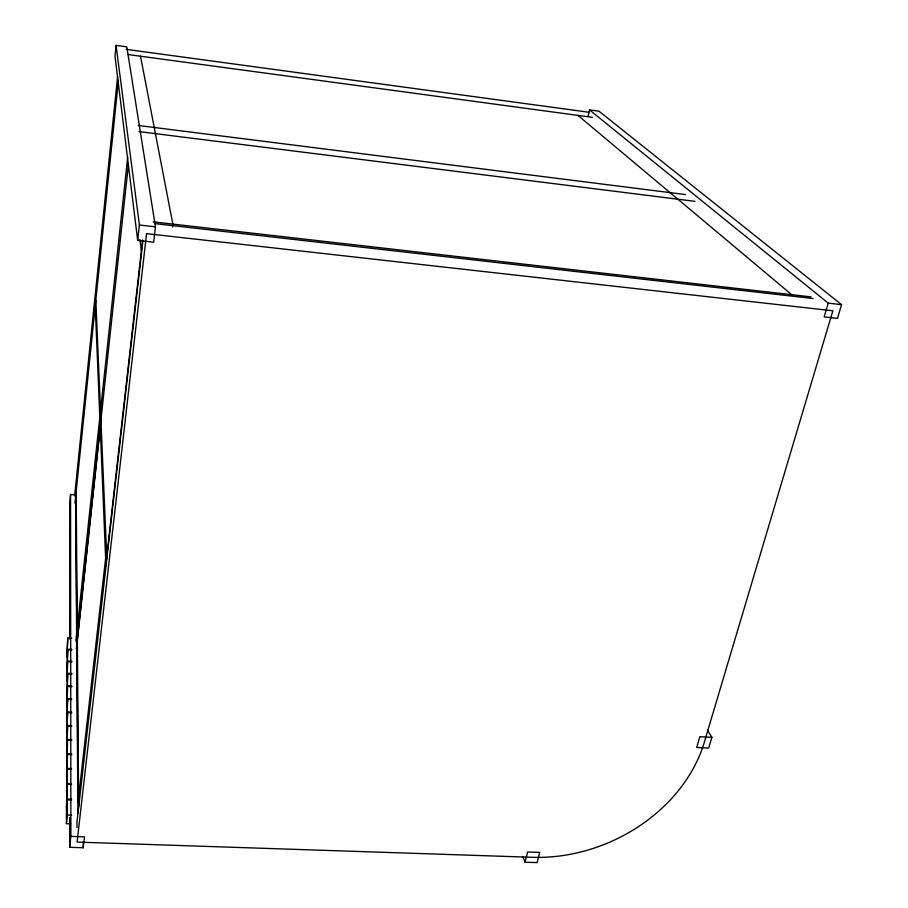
<?xml version="1.0" encoding="UTF-8"?>
<svg xmlns="http://www.w3.org/2000/svg" width="908" height="908" viewBox="0 0 908 908"><rect width="100%" height="100%" fill="white"/><g stroke="black" fill="none" stroke-linecap="round" stroke-linejoin="round"><path stroke-width="1.36" d="M69.655 847.3L70.869 836.381L84.512 836.847L83.252 847.743L69.655 847.3L69.655 817.54M69.678 639.005L69.7 502.987L70.563 494.508L76.034 494.928M70.654 823.806L66.432 823.658L66.477 808.381L67.453 784.274L71.562 784.444M66.477 807.587L67.487 769.144L71.539 769.314M66.522 791.969L67.51 754.423L71.755 754.616M66.568 776.783L67.544 740.099L71.732 740.292M66.613 762.005L67.578 726.15L71.698 726.355M66.659 747.625L67.578 726.15M66.817 693.757L67.691 673.895L71.857 674.122M66.897 668.833L67.737 649.697L71.8 649.924M66.432 823.658L67.385 815.032L67.419 799.835L71.584 799.993M67.601 712.576L66.704 733.63L67.601 712.576L71.675 712.78M67.635 699.353L66.738 719.987L67.635 699.353L71.653 699.557M67.691 673.895L66.783 706.708L67.657 686.459L71.88 686.686M67.737 649.697L66.852 681.148L67.714 661.637L71.823 661.875M67.771 638.029L66.931 656.836L67.771 638.029L71.777 638.267M116.076 45.4L114.987 56.114L137.675 240.404L153.668 242.186L155.45 226.83L126.791 46.864L116.076 45.4L139.401 225.014L137.675 240.404M117.586 76.726L74.876 493.328A109.573 97.542 -7.9 0 0 74.649 495.916M74.944 503.316L118.426 80.392M75.807 641.218L127.71 156.948M76.34 648.653L128.414 164.496M100.255 427.679L76.93 644.374L78.111 801.696L105.634 558.307M105.873 564.027L142.601 239.928M142.908 240.79L76.953 822.16L76.987 827.472M172.497 226.921L172.838 224.106L140.502 56.217M588.157 116.099L589.53 109.902L598.985 111.196L841.568 304.668L837.46 318.379L824.169 316.892L828.244 303.159L589.53 109.902M525.04 862.203L527.627 851.976L539.727 852.385L537.093 862.6L525.04 862.203L522.985 856.925M711.883 737.319L708.649 748.079L696.663 747.488L699.864 736.706L711.883 737.319L707.445 730.077M67.385 815.032L71.618 815.191M67.419 799.04L71.584 799.21M67.453 783.502L71.562 783.672M67.487 768.395L71.539 768.565M67.51 753.697L71.755 753.89M67.544 739.396L71.732 739.589M67.578 725.469L71.698 725.662M67.601 711.906L71.675 712.11M67.635 698.695L71.653 698.91M67.657 685.824L71.88 686.051M67.691 673.271L71.857 673.509M67.714 661.035L71.823 661.274M67.737 649.106L71.8 649.334M153.214 221.87L810.957 296.882M154.848 223.618L812.989 298.539M139.401 225.014L155.45 226.83M828.244 303.159L841.568 304.668M139.083 131.592L694.972 201.36M138.22 125.463L685.449 194.562M126.087 49.338L589.201 112.286M128.085 54.537L592.436 117.348M577.953 115.384L791.708 294.691M139.934 239.542L141.376 250.79M95.817 300.276L106.826 558.863M95.238 305.962L105.964 566.399M83.184 842.079L83.252 847.743M76.17 491.364L78.667 806.996M75.818 494.792L76.84 631.628M75.648 496.494L77.929 813.511M70.563 494.508L70.869 836.381M146.551 233.628L77.078 842.079L532.372 857.3A151.761 121.547 -23.9 0 0 704.268 742.404L832.863 310.786L146.551 233.628"/></g></svg>
